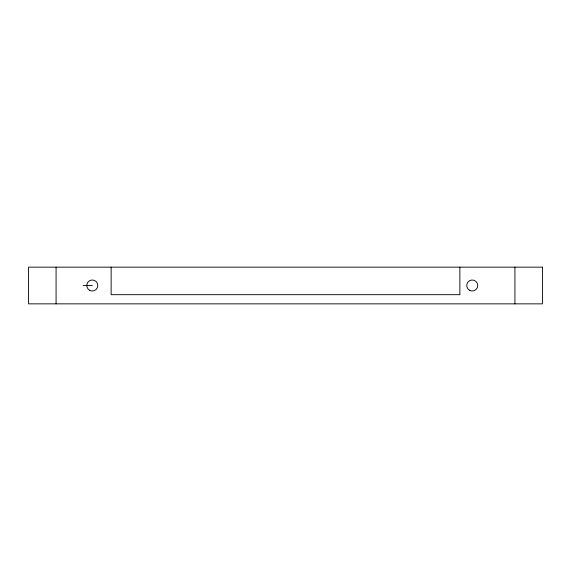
<?xml version="1.0" encoding="UTF-8"?>
<svg xmlns="http://www.w3.org/2000/svg" width="571" height="571" viewBox="0 0 571 571"><rect width="100%" height="100%" fill="white"/><g stroke="black" fill="none" stroke-linecap="round" stroke-linejoin="round"><path stroke-width="0.86" d="M83.13 285.5L92.309 285.5M514.921 267.149L514.921 303.851M459.862 267.149L459.862 294.679L111.138 294.679L111.138 267.149M56.079 267.149L56.079 303.851M542.45 267.149L28.55 267.149L28.55 303.851L542.45 303.851L542.45 267.149M89.554 290.268A5.503 5.503 0 0 0 97.812 285.5A5.503 5.503 0 0 0 89.554 280.732A5.503 5.503 0 0 0 89.554 290.268M469.498 290.268A5.503 5.503 0 0 0 477.756 285.5A5.503 5.503 0 0 0 469.498 280.732A5.503 5.503 0 0 0 469.498 290.268"/></g></svg>
